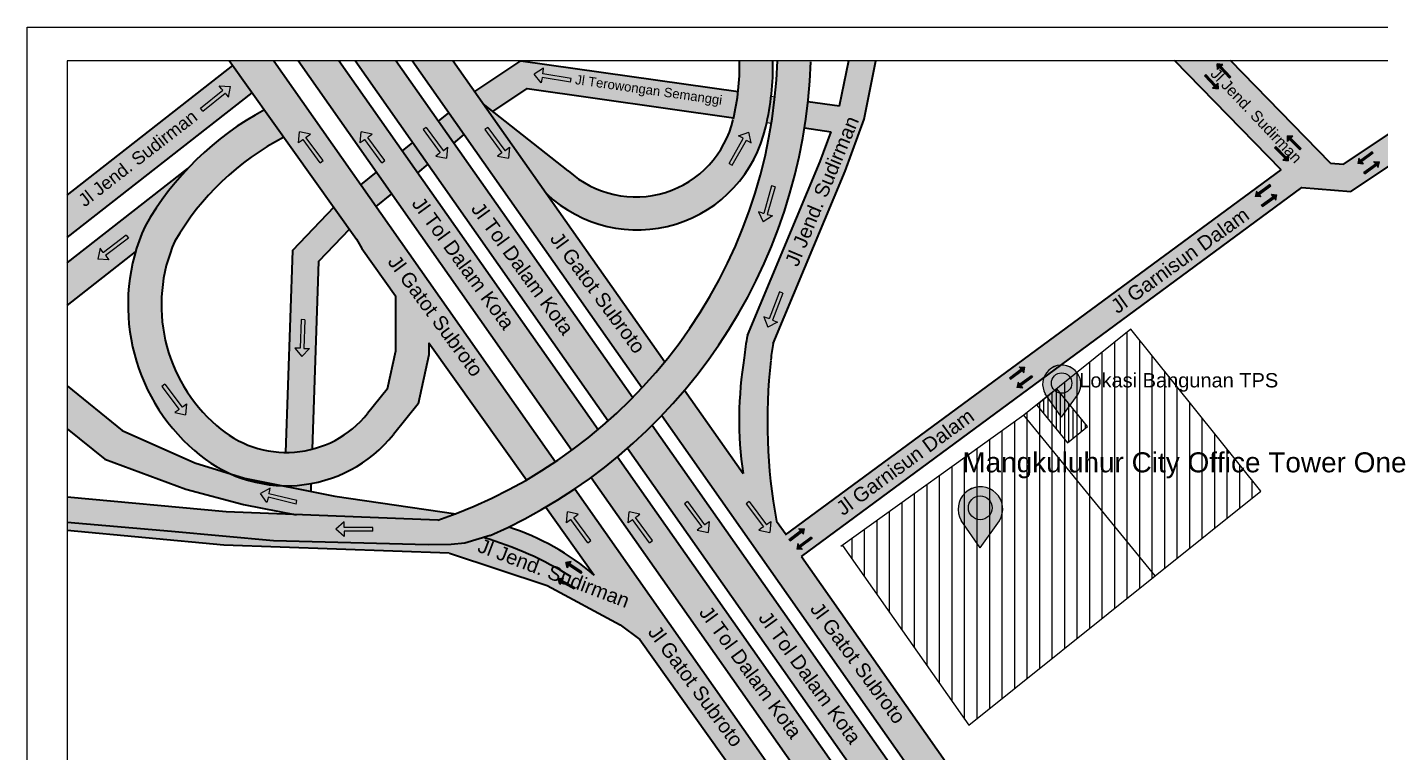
# Model space of a CAD drawing. Header units: millimetres. Extents: x -2888 to 7167, y -634 to 4310.
# Drawn here: x 2263.2 to 2466.2, y 613.2 to 722 of the extents above; entities that cross this region are included whole.
import ezdxf

# ---------------------------------------------------------------- set-up
doc = ezdxf.new("R2010")
doc.units = ezdxf.units.MM
doc.header["$MEASUREMENT"] = 0
doc.linetypes.add('ACAD_ISO06W100', pattern=[36, 24, -3, 0, -3, 0, -3, 0, -3])
doc.layers.add('Batas Luar', color=7, linetype='ACAD_ISO06W100', lineweight=211)
doc.styles.get("Standard").update_dxf_attribs({"font": 'arial.ttf'})

msp = doc.modelspace()

# ---------------------------------------------------------------- hatches: boundary and pattern name
at = {"true_color": 0x636466}
h = msp.add_hatch(color=251, dxfattribs=at)
h.dxf.hatch_style = 1
h.paths.add_polyline_path([(2339.21576, 714.97175), (2340.25944, 713.68054), (2340.34969, 714.2246), (2340.3858, 714.44223), (2340.39482, 714.49663), (2344.64405, 713.7917), (2344.7343, 714.33576), (2340.48508, 715.04069), (2340.49411, 715.09509), (2340.53021, 715.31272), (2340.62047, 715.85678)])
h = msp.add_hatch(color=251, dxfattribs=at)
h.dxf.hatch_style = 1
h.paths.add_polyline_path([(2441.74602, 712.79115), (2440.90898, 712.85954), (2441.11068, 713.05226), (2441.19135, 713.12935), (2441.21152, 713.14863), (2439.70631, 714.72392), (2439.90801, 714.91664), (2441.41322, 713.34135), (2441.43339, 713.36062), (2441.51407, 713.43771), (2441.71576, 713.63043)])
h = msp.add_hatch(color=251, dxfattribs=at)
h.dxf.hatch_style = 1
h.paths.add_polyline_path([(2441.61399, 716.51386), (2441.65206, 715.6749), (2441.85195, 715.86949), (2441.93191, 715.94733), (2441.9519, 715.96679), (2443.47171, 714.40558), (2443.67161, 714.60018), (2442.15179, 716.16138), (2442.17178, 716.18084), (2442.25174, 716.25867), (2442.45163, 716.45327)])
h = msp.add_hatch(color=251, dxfattribs=at)
h.dxf.hatch_style = 1
h.paths.add_polyline_path([(2293.6536, 713.15483), (2293.39017, 711.5156), (2293.04133, 711.94274), (2292.90179, 712.1136), (2292.8669, 712.15632), (2289.53081, 709.43174), (2289.18197, 709.85889), (2292.51806, 712.58346), (2292.48317, 712.62617), (2292.34364, 712.79703), (2291.99479, 713.22417)])
h = msp.add_hatch(color=251, dxfattribs=at)
h.dxf.hatch_style = 1
h.paths.add_polyline_path([(2326.08546, 702.36603), (2326.23313, 704.01971), (2325.78998, 703.69145), (2325.61272, 703.56014), (2325.5684, 703.52731), (2323.00457, 706.98847), (2322.56141, 706.6602), (2325.12524, 703.19905), (2325.08093, 703.16622), (2324.90367, 703.03492), (2324.46051, 702.70665)])
h = msp.add_hatch(color=251, dxfattribs=at)
h.dxf.hatch_style = 1
h.paths.add_polyline_path([(2335.34071, 702.36603), (2335.48838, 704.01971), (2335.04523, 703.69145), (2334.86797, 703.56014), (2334.82365, 703.52731), (2332.25982, 706.98847), (2331.81666, 706.6602), (2334.38049, 703.19905), (2334.33618, 703.16622), (2334.15892, 703.03492), (2333.71576, 702.70665)])
h = msp.add_hatch(color=251, dxfattribs=at)
h.dxf.hatch_style = 1
h.paths.add_polyline_path([(2304.03123, 706.33446), (2303.88355, 704.68078), (2304.32671, 705.00905), (2304.50397, 705.14035), (2304.54829, 705.17318), (2307.11212, 701.71203), (2307.55527, 702.04029), (2304.99144, 705.50145), (2305.03576, 705.53427), (2305.21302, 705.66558), (2305.65618, 705.99384)])
h = msp.add_hatch(color=251, dxfattribs=at)
h.dxf.hatch_style = 1
h.paths.add_polyline_path([(2313.28648, 706.33446), (2313.1388, 704.68078), (2313.58196, 705.00905), (2313.75922, 705.14035), (2313.80354, 705.17318), (2316.36737, 701.71203), (2316.81052, 702.04029), (2314.24669, 705.50145), (2314.29101, 705.53427), (2314.46827, 705.66558), (2314.91143, 705.99384)])
h = msp.add_hatch(color=251, dxfattribs=at)
h.dxf.hatch_style = 1
h.paths.add_polyline_path([(2371.41124, 706.29141), (2369.83894, 705.75816), (2370.31831, 705.48548), (2370.51005, 705.3764), (2370.55799, 705.34913), (2368.42824, 701.6052), (2368.9076, 701.33252), (2371.03735, 705.07645), (2371.08528, 705.04918), (2371.27703, 704.9401), (2371.75639, 704.66742)])
h = msp.add_hatch(color=251, dxfattribs=at)
h.dxf.hatch_style = 1
h.paths.add_polyline_path([(2452.13763, 705.72837), (2452.1757, 704.8894), (2452.37559, 705.084), (2452.45555, 705.16183), (2452.47554, 705.18129), (2453.99536, 703.62009), (2454.19525, 703.81468), (2452.67543, 705.37589), (2452.69542, 705.39534), (2452.77538, 705.47318), (2452.97527, 705.66777)])
h = msp.add_hatch(color=251, dxfattribs=at)
h.dxf.hatch_style = 1
h.paths.add_polyline_path([(2452.26966, 702.00566), (2451.43262, 702.07405), (2451.63432, 702.26677), (2451.715, 702.34386), (2451.73517, 702.36313), (2450.22996, 703.93842), (2450.43165, 704.13115), (2451.93686, 702.55585), (2451.95703, 702.57513), (2452.03771, 702.65222), (2452.2394, 702.84494)])
h = msp.add_hatch(color=251, dxfattribs=at)
h.dxf.hatch_style = 1
h.paths.add_polyline_path([(2462.68128, 701.56454), (2463.51793, 701.49155), (2463.35142, 701.71537), (2463.28482, 701.8049), (2463.26817, 701.82728), (2465.01631, 703.12775), (2464.8498, 703.35158), (2463.10166, 702.05111), (2463.08501, 702.07349), (2463.01841, 702.16302), (2462.8519, 702.38685)])
h = msp.add_hatch(color=251, dxfattribs=at)
h.dxf.hatch_style = 1
h.paths.add_polyline_path([(2465.93244, 701.81759), (2465.75417, 700.9969), (2465.58976, 701.22227), (2465.52399, 701.31242), (2465.50755, 701.33495), (2463.74737, 700.05083), (2463.58296, 700.2762), (2465.34313, 701.56032), (2465.32669, 701.58286), (2465.26093, 701.67301), (2465.09651, 701.89837)])
h = msp.add_hatch(color=251, dxfattribs=at)
h.dxf.hatch_style = 1
h.paths.add_polyline_path([(2447.33033, 696.6401), (2448.16698, 696.56711), (2448.00047, 696.79094), (2447.93387, 696.88047), (2447.91722, 696.90285), (2449.66536, 698.20331), (2449.49885, 698.42714), (2447.75071, 697.12668), (2447.73406, 697.14906), (2447.66746, 697.23859), (2447.50095, 697.46242)])
h = msp.add_hatch(color=251, dxfattribs=at)
h.dxf.hatch_style = 1
h.paths.add_polyline_path([(2373.53993, 692.83173), (2374.94165, 693.72148), (2374.41142, 693.87314), (2374.19933, 693.93381), (2374.1463, 693.94897), (2375.33082, 698.0902), (2374.80059, 698.24186), (2373.61607, 694.10063), (2373.56305, 694.1158), (2373.35096, 694.17647), (2372.82073, 694.32813)])
h = msp.add_hatch(color=251, dxfattribs=at)
h.dxf.hatch_style = 1
h.paths.add_polyline_path([(2450.58149, 696.89316), (2450.40322, 696.07247), (2450.23881, 696.29783), (2450.17304, 696.38798), (2450.1566, 696.41052), (2448.39642, 695.12639), (2448.23201, 695.35176), (2449.99218, 696.63589), (2449.97574, 696.65842), (2449.90997, 696.74857), (2449.74556, 696.97394)])
h = msp.add_hatch(color=251, dxfattribs=at)
h.dxf.hatch_style = 1
h.paths.add_polyline_path([(2273.79954, 687.25223), (2274.12182, 688.88091), (2274.45506, 688.44148), (2274.58836, 688.26571), (2274.62168, 688.22177), (2278.05372, 690.82445), (2278.38696, 690.38502), (2274.95492, 687.78234), (2274.98824, 687.7384), (2275.12154, 687.56263), (2275.45478, 687.1232)])
h = msp.add_hatch(color=251, dxfattribs=at)
h.dxf.hatch_style = 1
h.paths.add_polyline_path([(2374.23228, 677.05778), (2375.71049, 677.81367), (2375.19661, 678.01386), (2374.99106, 678.09394), (2374.93968, 678.11396), (2376.50324, 682.12744), (2375.98937, 682.32764), (2374.4258, 678.31415), (2374.37441, 678.33417), (2374.16886, 678.41425), (2373.65499, 678.61444)])
h = msp.add_hatch(color=251, dxfattribs=at)
h.dxf.hatch_style = 1
h.paths.add_polyline_path([(2304.37566, 672.63474), (2305.5171, 673.84039), (2304.96588, 673.85772), (2304.74539, 673.86465), (2304.69027, 673.86638), (2304.82562, 678.17155), (2304.2744, 678.18888), (2304.13905, 673.88371), (2304.08392, 673.88545), (2303.86343, 673.89238), (2303.31221, 673.90971)])
h = msp.add_hatch(color=251, dxfattribs=at)
h.dxf.hatch_style = 1
h.paths.add_polyline_path([(2412.78272, 671.03198), (2411.94595, 671.10365), (2412.11282, 670.88008), (2412.17956, 670.79066), (2412.19625, 670.7683), (2410.45017, 669.46507), (2410.61703, 669.24151), (2412.36311, 670.54474), (2412.3798, 670.52238), (2412.44654, 670.43296), (2412.6134, 670.2094)])
h = msp.add_hatch(color=251, dxfattribs=at)
h.dxf.hatch_style = 1
h.paths.add_polyline_path([(2286.94615, 663.90138), (2287.08274, 665.55602), (2286.6418, 665.22479), (2286.46542, 665.0923), (2286.42132, 665.05918), (2283.83436, 668.50308), (2283.39341, 668.17185), (2285.98038, 664.72795), (2285.93628, 664.69483), (2285.7599, 664.56234), (2285.31895, 664.23111)])
h = msp.add_hatch(color=251, dxfattribs=at)
h.dxf.hatch_style = 1
h.paths.add_polyline_path([(2411.58219, 668.00001), (2411.75916, 668.82098), (2411.92393, 668.59588), (2411.98984, 668.50583), (2412.00632, 668.48332), (2413.76446, 669.77024), (2413.92923, 669.54513), (2412.17109, 668.25822), (2412.18757, 668.23571), (2412.25348, 668.14566), (2412.41825, 667.92056)])
h = msp.add_hatch(color=251, dxfattribs=at)
h.dxf.hatch_style = 1
h.paths.add_polyline_path([(2298.17532, 652.11096), (2299.11822, 650.74443), (2299.24942, 651.28009), (2299.3019, 651.49436), (2299.31502, 651.54792), (2303.49866, 650.52324), (2303.62986, 651.0589), (2299.44622, 652.08358), (2299.45934, 652.13715), (2299.51182, 652.35141), (2299.64301, 652.88708)])
h = msp.add_hatch(color=251, dxfattribs=at)
h.dxf.hatch_style = 1
h.paths.add_polyline_path([(2365.28206, 646.27304), (2365.42974, 647.92672), (2364.98658, 647.59845), (2364.80932, 647.46715), (2364.765, 647.43432), (2362.20117, 650.89547), (2361.75802, 650.56721), (2364.32185, 647.10605), (2364.27753, 647.07323), (2364.10027, 646.94192), (2363.65711, 646.61366)])
h = msp.add_hatch(color=251, dxfattribs=at)
h.dxf.hatch_style = 1
h.paths.add_polyline_path([(2374.53731, 646.27304), (2374.68498, 647.92672), (2374.24183, 647.59845), (2374.06457, 647.46715), (2374.02025, 647.43432), (2371.45642, 650.89547), (2371.01327, 650.56721), (2373.5771, 647.10605), (2373.53278, 647.07323), (2373.35552, 646.94192), (2372.91236, 646.61366)])
h = msp.add_hatch(color=251, dxfattribs=at)
h.dxf.hatch_style = 1
h.paths.add_polyline_path([(2309.48308, 646.76502), (2310.71734, 645.65459), (2310.72066, 646.20607), (2310.72199, 646.42667), (2310.72232, 646.48181), (2315.02954, 646.4559), (2315.03286, 647.00738), (2310.72564, 647.0333), (2310.72597, 647.08845), (2310.7273, 647.30904), (2310.73062, 647.86052)])
h = msp.add_hatch(color=251, dxfattribs=at)
h.dxf.hatch_style = 1
h.paths.add_polyline_path([(2344.18169, 649.35691), (2344.03401, 647.70323), (2344.47717, 648.03149), (2344.65443, 648.1628), (2344.69874, 648.19562), (2347.26257, 644.73447), (2347.70573, 645.06273), (2345.1419, 648.52389), (2345.18621, 648.55671), (2345.36348, 648.68802), (2345.80663, 649.01629)])
h = msp.add_hatch(color=251, dxfattribs=at)
h.dxf.hatch_style = 1
h.paths.add_polyline_path([(2353.43694, 649.35691), (2353.28926, 647.70323), (2353.73241, 648.03149), (2353.90968, 648.1628), (2353.95399, 648.19562), (2356.51782, 644.73447), (2356.96098, 645.06273), (2354.39715, 648.52389), (2354.44146, 648.55671), (2354.61873, 648.68802), (2355.06188, 649.01629)])
h = msp.add_hatch(color=251, dxfattribs=at)
h.dxf.hatch_style = 1
h.paths.add_polyline_path([(2379.72023, 646.82367), (2378.88245, 646.88226), (2379.05279, 646.66133), (2379.12092, 646.57296), (2379.13795, 646.55086), (2377.41244, 645.22052), (2377.58277, 644.99959), (2379.30828, 646.32993), (2379.32532, 646.30784), (2379.39345, 646.21947), (2379.56378, 645.99854)])
h = msp.add_hatch(color=251, dxfattribs=at)
h.dxf.hatch_style = 1
h.paths.add_polyline_path([(2378.5672, 643.77332), (2378.73133, 644.59696), (2378.8996, 644.37445), (2378.9669, 644.28545), (2378.98373, 644.2632), (2380.72156, 645.57741), (2380.88983, 645.3549), (2379.152, 644.04069), (2379.16882, 644.01844), (2379.23613, 643.92944), (2379.4044, 643.70693)])
h = msp.add_hatch(color=251, dxfattribs=at)
h.dxf.hatch_style = 1
h.paths.add_polyline_path([(2343.94105, 641.78184), (2344.77218, 641.90239), (2344.6187, 641.66944), (2344.5573, 641.57626), (2344.54195, 641.55296), (2346.36135, 640.35422), (2346.20787, 640.12127), (2344.38847, 641.32001), (2344.37312, 641.29672), (2344.31173, 641.20354), (2344.15825, 640.97059)])
h = msp.add_hatch(color=251, dxfattribs=at)
h.dxf.hatch_style = 1
h.paths.add_polyline_path([(2342.79859, 639.26052), (2343.61779, 639.44552), (2343.48294, 639.20131), (2343.429, 639.10362), (2343.41552, 639.0792), (2345.32287, 638.026), (2345.18802, 637.78179), (2343.28067, 638.83499), (2343.26719, 638.81057), (2343.21325, 638.71289), (2343.0784, 638.46868)])
at = {"layer": 'Batas Luar', "ltscale": 100, "true_color": 0xffffff, "transparency": 33554687}
h = msp.add_hatch(color=7, dxfattribs=at)
h.dxf.hatch_style = 1
h.paths.add_polyline_path([(2345.27947, 652.78694, -0.015864487), (2340.96161, 650.06723), (2348.20433, 639.88479, 0.098451577), (2335.3869, 647.08613, -0.009522336), (2332.60579, 645.80152), (2328.78585, 644.68369), (2326.74924, 644.47614), (2323.29942, 644.43466), (2300.13025, 645.03111), (2284.84217, 646.42514), (2269.19378, 647.7528), (2269.19378, 646.54459), (2292.67745, 644.34882), (2326.5033, 643.18066), (2341.1501, 638.33246), (2352.10769, 632.40863), (2355.06054, 630.24573), (2430.70205, 523.90231), (2435.83371, 523.90231)])
h.paths.add_polyline_path([(2351.68212, 657.58987, -0.015563388), (2347.73416, 654.51161), (2439.50015, 523.90231), (2445.61089, 523.90231)])
h.paths.add_polyline_path([(2356.90501, 662.33246, -0.015691752), (2353.21089, 658.89292), (2448.05519, 523.90231), (2454.16593, 523.90231)])
h.paths.add_polyline_path([(2374.69829, 672.09416, -0.033488383), (2375.03673, 674.61159), (2385.82568, 700.43577), (2388.6607, 708.22183), (2390.45112, 716.99185), (2386.36871, 716.99229), (2384.98443, 710.21171), (2380.25106, 710.88403, -0.01243476), (2379.72616, 706.91843), (2383.72252, 706.3508), (2382.09894, 701.89182), (2371.20222, 675.80969, 0.03701745), (2370.71307, 672.44654, 0.078729902), (2370.52908, 655.11778), (2361.76155, 667.59649, -0.01594921), (2358.33074, 663.78218), (2456.61022, 523.90231), (2462.72096, 523.90231), (2379.26828, 642.67939), (2454.31407, 697.96592), (2461.64046, 697.38382), (2491.07761, 716.98091), (2483.86063, 716.98169), (2460.57667, 701.48095), (2458.6196, 701.63644), (2443.64263, 716.98607), (2435.25883, 716.98698), (2451.20517, 700.64386), (2376.96814, 645.95314), (2375.54542, 647.97809, -0.074191017)])
h.paths.add_polyline_path([(2380.67115, 716.99291), (2375.66867, 716.99346, -0.311381182), (2324.76939, 648.10513), (2293.00754, 649.33977), (2269.19378, 651.5664), (2269.19378, 647.7528), (2284.84217, 646.42514), (2300.13025, 645.03111), (2323.29942, 644.43466), (2326.74924, 644.47614), (2328.78585, 644.68369), (2332.60579, 645.80152, 0.289325989)])
h.paths.add_polyline_path([(2309.29431, 651.71388), (2301.4556, 653.27952, -0.09931798), (2293.56186, 655.10477), (2288.34131, 656.73358), (2277.44692, 661.56389), (2269.19378, 668.27004), (2269.19378, 661.8275), (2274.81106, 657.26315), (2286.96749, 652.77011), (2295.60983, 650.44313), (2303.53255, 648.93064), (2324.76939, 648.10513, 0.009436558), (2327.44432, 649.08035)], flags=17)
h.paths.add_polyline_path([(2318.11089, 660.96378), (2321.79253, 665.54448), (2323.42264, 672.9134), (2323.42264, 674.72506), (2338.05152, 654.1585, 0.017016412), (2342.40449, 656.87885), (2300.16225, 717.00167), (2293.48994, 717.0024), (2312.58275, 690.25763), (2313.38932, 688.83077), (2318.42264, 681.75449), (2318.42264, 673.45983), (2317.16302, 667.76573), (2314.21365, 664.09611, -0.431358157), (2291.59769, 662.29891, -0.330218944), (2285.32128, 689.93152, -0.142306087), (2301.68119, 705.52828), (2298.75012, 709.63405, 0.139870237), (2280.86106, 692.2061, 0.33236595), (2288.29269, 658.54654, 0.076847721), (2293.56186, 655.10477), (2295.77641, 654.41383), (2301.4556, 653.27952, 0.234943699)])
h.paths.add_polyline_path([(2306.89242, 686.88807), (2311.52919, 691.73343), (2309.16367, 695.04699), (2302.94747, 688.55114), (2301.90177, 658.27149, 0.065172171), (2305.92092, 658.75673)], flags=17)
h.paths.add_polyline_path([(2309.94018, 717.00061), (2303.82897, 717.00127), (2344.85918, 658.60353, 0.016598329), (2348.79761, 661.69535)])
h.paths.add_polyline_path([(2318.49587, 716.99968), (2312.38466, 717.00034), (2350.31918, 663.00866, 0.016754331), (2353.9864, 666.48648)])
h.paths.add_polyline_path([(2327.05156, 716.99875), (2320.94035, 716.99941), (2355.39763, 667.95683, 0.017068852), (2358.78206, 671.83715)])
h = msp.add_hatch(color=7, dxfattribs=at)
h.dxf.hatch_style = 1
h.paths.add_polyline_path([(2337.20911, 716.99764), (2330.29118, 712.38784), (2331.57697, 710.55779), (2333.03202, 709.40751), (2338.15736, 712.8228), (2369.10463, 708.4271, 0.029404961), (2369.78726, 712.37029)])
h = msp.add_hatch(color=7, dxfattribs=at)
h.dxf.hatch_style = 1
h.paths.add_polyline_path([(2374.99487, 716.99353), (2369.99367, 716.99408, -0.064715165), (2369.06623, 708.26501, -0.574249752), (2344.32387, 700.48083), (2331.57697, 710.55779), (2341.08024, 697.03191, 0.582472018), (2373.93021, 707.10668, 0.063917326)])
h.paths.add_polyline_path([(2371.41124, 706.29141), (2371.75639, 704.66742), (2371.27703, 704.9401), (2371.03735, 705.07645), (2368.9076, 701.33252), (2368.42824, 701.6052), (2370.55799, 705.34913), (2370.51005, 705.3764), (2370.31831, 705.48548), (2369.83894, 705.75816)], flags=16)
h = msp.add_hatch(color=7, dxfattribs=at)
h.dxf.hatch_style = 1
h.paths.add_polyline_path([(2296.91946, 712.19841), (2294.01146, 716.27186), (2269.19378, 696.83414), (2269.19378, 690.48308)])
h.paths.add_polyline_path([(2280.86106, 692.2061, -0.059123122), (2287.25473, 700.81816), (2269.19378, 686.67245), (2269.19378, 680.3214), (2279.43895, 688.34563, -0.035768064)])
h = msp.add_hatch(color=7, dxfattribs=at)
h.dxf.hatch_style = 1
h.paths.add_polyline_path([(2375.29763, 711.5876), (2374.73932, 711.66691, -0.025632051), (2374.07213, 707.72152), (2374.77522, 707.62166, 0.013259317)])
h = msp.add_hatch(color=7, dxfattribs=at)
h.dxf.hatch_style = 1
h.paths.add_polyline_path([(2326.41546, 709.20677), (2324.86517, 707.93433), (2327.16543, 704.66041), (2328.71572, 705.93284)])
h.paths.add_polyline_path([(2320.98946, 704.75326), (2319.43917, 703.48083), (2321.73942, 700.2069), (2323.28971, 701.47933)])
h.paths.add_polyline_path([(2315.56345, 700.29975), (2313.23802, 698.3911), (2315.53828, 695.11718), (2317.86371, 697.02583)])
at = {"layer": 'Batas Luar', "linetype": 'ByBlock', "lineweight": -2, "ltscale": 100, "transparency": 33554687}
h = msp.add_hatch(dxfattribs=at)
h.set_pattern_fill('ANSI31', color=1, scale=15, angle=45)
h.paths.add_polyline_path([(2428.65276, 676.76154), (2412.64818, 663.8419), (2432.33057, 639.76411), (2448.14941, 652.45005)])
at = {"layer": 'Batas Luar', "ltscale": 100, "transparency": 33554687}
h = msp.add_hatch(color=2, dxfattribs=at)
h.dxf.hatch_style = 1
h.paths.add_polyline_path([(2416.72062, 670.88058, 0.398171205), (2415.84722, 667.03327), (2418.28032, 663.53241), (2420.76046, 667.00012, 0.8038698)])
h.paths.add_polyline_path([(2416.76097, 668.66814, -1), (2419.82653, 668.66814, -1)], flags=16)
at = {"layer": 'Batas Luar', "ltscale": 100, "true_color": 0xffffff, "transparency": 33554687}
h = msp.add_hatch(color=7, dxfattribs=at)
h.dxf.hatch_style = 1
edge = h.paths.add_edge_path()
edge.add_arc((2418.29375, 668.66814), 1.53278, 0, 360)
at = {"layer": 'Batas Luar', "linetype": 'ByBlock', "lineweight": -2, "ltscale": 100, "transparency": 33554687}
h = msp.add_hatch(dxfattribs=at)
h.set_pattern_fill('ANSI31', color=2, scale=5, angle=45)
h.paths.add_polyline_path([(2417.55418, 667.80224), (2416.05349, 666.59081), (2414.55701, 665.3742), (2419.15746, 659.71547), (2422.15042, 662.1487)])
h = msp.add_hatch(dxfattribs=at)
h.set_pattern_fill('ANSI31', color=1, scale=15, angle=45)
h.paths.add_polyline_path([(2412.64818, 663.8419), (2385.43958, 644.32287), (2404.4021, 617.36681), (2432.33057, 639.76411)])
at = {"layer": 'Batas Luar', "ltscale": 100, "true_color": 0xffffff, "transparency": 33554687}
h = msp.add_hatch(color=7, dxfattribs=at)
h.dxf.hatch_style = 1
h.paths.add_polyline_path([(2305.74293, 653.60307, -0.049003421), (2301.72916, 653.27333), (2301.7275, 653.22521), (2305.70247, 652.43128)])
h.paths.add_polyline_path([(2301.59198, 649.30111), (2301.58181, 649.00647), (2303.53255, 648.93064)])
at = {"layer": 'Batas Luar', "ltscale": 100, "transparency": 33554687}
h = msp.add_hatch(color=1, dxfattribs=at)
h.dxf.hatch_style = 1
h.paths.add_polyline_path([(2404.25642, 652.54914, 0.398171205), (2403.23882, 648.06663), (2406.07365, 643.98776), (2408.96326, 648.028, 0.8038698)])
h.paths.add_polyline_path([(2404.30343, 649.97143, -1), (2407.87514, 649.97143, -1)], flags=16)
at = {"layer": 'Batas Luar', "ltscale": 100, "true_color": 0xffffff, "transparency": 33554687}
h = msp.add_hatch(color=7, dxfattribs=at)
h.dxf.hatch_style = 1
edge = h.paths.add_edge_path()
edge.add_arc((2406.08929, 649.97143), 1.78586, 0, 360)

# ---------------------------------------------------------------- linework, layer by layer
for points in [[(2581.98486, 722.04089), (2581.98486, 518.83904), (2263.17449, 518.83904), (2263.17449, 722.04089)], [(2263.17449, 722.04089), (2581.98486, 722.04089)], [(2313.24178, 722.04089), (2581.98486, 722.04089)]]:
    msp.add_lwpolyline(points)
at = {"ltscale": 100}
for points in [[(2446.09792, 523.90231), (2521.22571, 523.90231), (2521.22571, 716.97763), (2269.19378, 717.00504), (2269.19378, 523.92972), (2318.22265, 523.90231)], [(2293.46848, 717.03245), (2312.58275, 690.25763), (2313.38932, 688.83077)], [(2300.16225, 717.00167), (2342.40449, 656.87885)], [(2303.80707, 717.03245), (2344.85918, 658.60353)], [(2309.91781, 717.03245), (2348.79761, 661.69535)], [(2312.3621, 717.03245), (2350.31918, 663.00866)], [(2319.24178, 716.97763), (2318.10243, 716.97763)], [(2318.47284, 717.03245), (2353.9864, 666.48648)], [(2320.91714, 717.03245), (2355.39763, 667.95683)], [(2327.02788, 717.03245), (2358.78206, 671.83715)], [(2330.29118, 712.38784), (2337.20911, 716.99764), (2369.78726, 712.37029)], [(2375.03673, 674.61159), (2385.82568, 700.43577), (2388.6607, 708.22183), (2390.45112, 716.99185)], [(2384.98443, 710.21171), (2386.3769, 717.03245)], [(2451.20517, 700.64386), (2435.21446, 717.03245)], [(2458.6196, 701.63644), (2443.59737, 717.03245)], [(2458.6196, 701.63644), (2460.57667, 701.48095), (2483.93688, 717.03245)], [(2269.19378, 696.83414), (2294.01146, 716.27186)], [(2333.03202, 709.40751), (2338.15736, 712.8228), (2369.10463, 708.4271)], [(2269.19378, 690.48308), (2296.91946, 712.19841)], [(2344.32387, 700.48083), (2331.57697, 710.55779)], [(2380.25106, 710.88403), (2384.98443, 710.21171)], [(2332.57641, 709.10391), (2332.59143, 709.11392)], [(2379.72616, 706.91843), (2383.72252, 706.3508)], [(2371.20222, 675.80969), (2382.09894, 701.89182), (2383.72252, 706.3508)], [(2269.19378, 686.67245), (2287.25473, 700.81816)], [(2309.16367, 695.04699), (2302.94747, 688.55114), (2301.90177, 658.27149)], [(2311.52919, 691.73343), (2306.89242, 686.88807), (2305.92092, 658.75673)], [(2269.19378, 680.3214), (2279.43895, 688.34563)], [(2318.42264, 681.75449), (2318.42264, 673.45983), (2317.16302, 667.76573), (2314.21365, 664.09611)], [(2323.42264, 674.72506), (2323.42264, 672.9134), (2321.79253, 665.54448), (2318.11089, 660.96378)], [(2323.42264, 674.72506), (2338.05152, 654.1585)], [(2269.19378, 668.27004), (2277.44692, 661.56389), (2288.34131, 656.73358), (2295.77641, 654.41383), (2309.29431, 651.71388), (2327.44432, 649.08035)], [(2361.76155, 667.59649), (2370.52908, 655.11778)], [(2418.28032, 663.53241), (2415.84722, 667.03327)], [(2418.28032, 663.53241), (2420.76046, 667.00012)], [(2358.33074, 663.78218), (2456.61022, 523.90231)], [(2269.19378, 661.8275), (2274.81106, 657.26315), (2286.96749, 652.77011), (2295.60983, 650.44313), (2303.53255, 648.93064)], [(2356.90501, 662.33246), (2454.16593, 523.90231)], [(2353.21089, 658.89292), (2448.05519, 523.90231)], [(2351.68212, 657.58987), (2445.61089, 523.90231)], [(2347.73416, 654.51161), (2439.50015, 523.90231)], [(2301.72916, 653.27333), (2301.7275, 653.22521)], [(2305.74293, 653.60307), (2305.70247, 652.43128)], [(2345.27947, 652.78694), (2435.83371, 523.90231)], [(2324.76939, 648.10513), (2293.00754, 649.33977), (2269.19378, 651.5664)], [(2340.96161, 650.06723), (2348.20433, 639.88479)], [(2332.60579, 645.80152), (2328.78585, 644.68369), (2326.74924, 644.47614), (2323.29942, 644.43466), (2300.13025, 645.03111), (2284.84217, 646.42514), (2269.19378, 647.7528)], [(2301.59198, 649.30111), (2301.58181, 649.00647)], [(2375.54542, 647.97809), (2376.96814, 645.95314)], [(2406.07365, 643.98776), (2403.23882, 648.06663)], [(2406.07365, 643.98776), (2408.96326, 648.028)], [(2326.44189, 643.18278), (2292.67745, 644.34882), (2269.19378, 646.54459)], [(2326.5033, 643.18066), (2341.1501, 638.33246), (2352.10769, 632.40863), (2355.06054, 630.24573)], [(2379.26828, 642.67939), (2462.72096, 523.90231)], [(2355.06054, 630.24573), (2430.70205, 523.90231)]]:
    msp.add_lwpolyline(points, dxfattribs=at)
at = {"color": 18, "lineweight": 35, "ltscale": 100, "true_color": 0x000000}
for points in [[(2293.46848, 717.03245), (2312.58275, 690.25763), (2313.38932, 688.83077)], [(2300.16225, 717.00167), (2342.40449, 656.87885)], [(2303.80707, 717.03245), (2344.85918, 658.60353)], [(2309.91781, 717.03245), (2348.79761, 661.69535)], [(2312.3621, 717.03245), (2350.31918, 663.00866)], [(2318.47284, 717.03245), (2353.9864, 666.48648)], [(2320.91714, 717.03245), (2355.39763, 667.95683)], [(2327.02788, 717.03245), (2358.78206, 671.83715)], [(2330.29118, 712.38784), (2337.20911, 716.99764), (2369.78726, 712.37029)], [(2375.03673, 674.61159), (2385.82568, 700.43577), (2388.6607, 708.22183), (2390.45112, 716.99185)], [(2379.26828, 642.67939), (2454.31407, 697.96592), (2461.64046, 697.38382), (2491.15503, 717.03245)], [(2384.98443, 710.21171), (2386.3769, 717.03245)], [(2451.20517, 700.64386), (2435.21446, 717.03245)], [(2458.6196, 701.63644), (2443.59737, 717.03245)], [(2458.6196, 701.63644), (2460.57667, 701.48095), (2483.93688, 717.03245)], [(2269.19378, 696.83414), (2294.01146, 716.27186)], [(2333.03202, 709.40751), (2338.15736, 712.8228), (2369.10463, 708.4271)], [(2269.19378, 690.48308), (2296.91946, 712.19841)], [(2344.32387, 700.48083), (2331.57697, 710.55779)], [(2380.25106, 710.88403), (2384.98443, 710.21171)], [(2324.86517, 707.93433), (2326.41546, 709.20677)], [(2332.57641, 709.10391), (2332.59143, 709.11392)], [(2379.72616, 706.91843), (2383.72252, 706.3508)], [(2319.43917, 703.48083), (2320.98946, 704.75326)], [(2327.16543, 704.66041), (2328.71572, 705.93284)], [(2371.20222, 675.80969), (2382.09894, 701.89182), (2383.72252, 706.3508)], [(2269.19378, 686.67245), (2287.25473, 700.81816)], [(2321.73942, 700.2069), (2323.28971, 701.47933)], [(2376.89577, 645.89983), (2451.20517, 700.64386)], [(2313.23802, 698.3911), (2315.56345, 700.29975)], [(2315.53828, 695.11718), (2317.86371, 697.02583)], [(2309.16367, 695.04699), (2302.94747, 688.55114), (2301.90177, 658.27149)], [(2311.52919, 691.73343), (2306.89242, 686.88807), (2305.92092, 658.75673)], [(2311.46393, 691.77307), (2311.48723, 691.7922)], [(2269.19378, 680.3214), (2279.43895, 688.34563)], [(2313.38932, 688.83077), (2318.42264, 681.75449)], [(2318.42264, 681.75449), (2318.42264, 673.45983), (2317.16302, 667.76573), (2314.21365, 664.09611)], [(2323.42264, 674.72506), (2323.42264, 672.9134), (2321.79253, 665.54448), (2318.11089, 660.96378)], [(2323.42264, 674.72506), (2338.05152, 654.1585)], [(2269.19378, 668.27004), (2277.44692, 661.56389), (2288.34131, 656.73358), (2295.77641, 654.41383), (2309.29431, 651.71388), (2327.44432, 649.08035)], [(2361.76155, 667.59649), (2370.52908, 655.11778)], [(2358.33074, 663.78218), (2456.61022, 523.90231)], [(2269.19378, 661.8275), (2274.81106, 657.26315), (2286.96749, 652.77011), (2295.60983, 650.44313), (2303.53255, 648.93064)], [(2356.90501, 662.33246), (2454.16593, 523.90231)], [(2353.21089, 658.89292), (2448.05519, 523.90231)], [(2351.68212, 657.58987), (2445.61089, 523.90231)], [(2347.73416, 654.51161), (2439.50015, 523.90231)], [(2305.74293, 653.60307), (2305.70247, 652.43128)], [(2345.27947, 652.78694), (2435.83371, 523.90231)], [(2324.76939, 648.10513), (2293.00754, 649.33977), (2269.19378, 651.5664)], [(2340.96161, 650.06723), (2348.20433, 639.88479)], [(2332.60579, 645.80152), (2328.78585, 644.68369), (2326.74924, 644.47614), (2323.29942, 644.43466), (2300.13025, 645.03111), (2284.84217, 646.42514), (2269.19378, 647.7528)], [(2301.59198, 649.30111), (2301.58181, 649.00647)], [(2375.54542, 647.97809), (2376.96814, 645.95314)], [(2326.44189, 643.18278), (2292.67745, 644.34882), (2269.19378, 646.54459)], [(2326.5033, 643.18066), (2341.1501, 638.33246), (2352.10769, 632.40863), (2355.06054, 630.24573)], [(2379.26828, 642.67939), (2462.72096, 523.90231)], [(2355.06054, 630.24573), (2430.70205, 523.90231)]]:
    msp.add_lwpolyline(points, dxfattribs=at)
at = {"lineweight": 35, "ltscale": 100}
for points in [[(2379.26828, 642.67939), (2454.31407, 697.96592), (2461.64046, 697.38382), (2491.15503, 717.03245)], [(2376.89577, 645.89983), (2451.20517, 700.64386)]]:
    msp.add_lwpolyline(points, dxfattribs=at)
at = {"color": 251, "true_color": 0x636466}
for points in [[(2340.62047, 715.85678), (2339.21576, 714.97175)], [(2340.25944, 713.68054), (2339.21576, 714.97175)], [(2340.48508, 715.04069), (2340.49411, 715.09509), (2340.53021, 715.31272), (2340.62047, 715.85678)], [(2344.7343, 714.33576), (2340.48508, 715.04069)], [(2439.70631, 714.72392), (2439.90801, 714.91664)], [(2439.70631, 714.72392), (2441.21152, 713.14863)], [(2439.90801, 714.91664), (2441.41322, 713.34135)], [(2442.45163, 716.45327), (2441.61399, 716.51386)], [(2441.65206, 715.6749), (2441.61399, 716.51386)], [(2441.9519, 715.96679), (2441.93191, 715.94733), (2441.85195, 715.86949), (2441.65206, 715.6749)], [(2443.47171, 714.40558), (2441.9519, 715.96679)], [(2442.15179, 716.16138), (2442.17178, 716.18084), (2442.25174, 716.25867), (2442.45163, 716.45327)], [(2443.67161, 714.60018), (2442.15179, 716.16138)], [(2443.47171, 714.40558), (2443.67161, 714.60018)], [(2289.18197, 709.85889), (2292.51806, 712.58346)], [(2292.51806, 712.58346), (2292.48317, 712.62617), (2292.34364, 712.79703), (2291.99479, 713.22417)], [(2291.99479, 713.22417), (2293.6536, 713.15483)], [(2293.39017, 711.5156), (2293.6536, 713.15483)], [(2340.39482, 714.49663), (2340.3858, 714.44223), (2340.34969, 714.2246), (2340.25944, 713.68054)], [(2344.64405, 713.7917), (2340.39482, 714.49663)], [(2344.64405, 713.7917), (2344.7343, 714.33576)], [(2441.21152, 713.14863), (2441.19135, 713.12935), (2441.11068, 713.05226), (2440.90898, 712.85954)], [(2440.90898, 712.85954), (2441.74602, 712.79115)], [(2441.41322, 713.34135), (2441.43339, 713.36062), (2441.51407, 713.43771), (2441.71576, 713.63043)], [(2441.71576, 713.63043), (2441.74602, 712.79115)], [(2289.53081, 709.43174), (2292.8669, 712.15632)], [(2292.8669, 712.15632), (2292.90179, 712.1136), (2293.04133, 711.94274), (2293.39017, 711.5156)], [(2289.53081, 709.43174), (2289.18197, 709.85889)], [(2323.00457, 706.98847), (2322.56141, 706.6602)], [(2322.56141, 706.6602), (2325.12524, 703.19905)], [(2323.00457, 706.98847), (2325.5684, 703.52731)], [(2332.25982, 706.98847), (2331.81666, 706.6602)], [(2331.81666, 706.6602), (2334.38049, 703.19905)], [(2332.25982, 706.98847), (2334.82365, 703.52731)], [(2303.88355, 704.68078), (2304.03123, 706.33446)], [(2304.54829, 705.17318), (2304.50397, 705.14035), (2304.32671, 705.00905), (2303.88355, 704.68078)], [(2305.65618, 705.99384), (2304.03123, 706.33446)], [(2307.11212, 701.71203), (2304.54829, 705.17318)], [(2304.99144, 705.50145), (2305.03576, 705.53427), (2305.21302, 705.66558), (2305.65618, 705.99384)], [(2307.55527, 702.04029), (2304.99144, 705.50145)], [(2313.1388, 704.68078), (2313.28648, 706.33446)], [(2313.80354, 705.17318), (2313.75922, 705.14035), (2313.58196, 705.00905), (2313.1388, 704.68078)], [(2314.91143, 705.99384), (2313.28648, 706.33446)], [(2316.36737, 701.71203), (2313.80354, 705.17318)], [(2314.24669, 705.50145), (2314.29101, 705.53427), (2314.46827, 705.66558), (2314.91143, 705.99384)], [(2316.81052, 702.04029), (2314.24669, 705.50145)], [(2368.42824, 701.6052), (2370.55799, 705.34913)], [(2368.9076, 701.33252), (2371.03735, 705.07645)], [(2369.83894, 705.75816), (2371.41124, 706.29141)], [(2370.55799, 705.34913), (2370.51005, 705.3764), (2370.31831, 705.48548), (2369.83894, 705.75816)], [(2371.03735, 705.07645), (2371.08528, 705.04918), (2371.27703, 704.9401), (2371.75639, 704.66742)], [(2371.75639, 704.66742), (2371.41124, 706.29141)], [(2452.97527, 705.66777), (2452.13763, 705.72837)], [(2452.1757, 704.8894), (2452.13763, 705.72837)], [(2452.47554, 705.18129), (2452.45555, 705.16183), (2452.37559, 705.084), (2452.1757, 704.8894)], [(2453.99536, 703.62009), (2452.47554, 705.18129)], [(2452.67543, 705.37589), (2452.69542, 705.39534), (2452.77538, 705.47318), (2452.97527, 705.66777)], [(2454.19525, 703.81468), (2452.67543, 705.37589)], [(2325.12524, 703.19905), (2325.08093, 703.16622), (2324.90367, 703.03492), (2324.46051, 702.70665)], [(2324.46051, 702.70665), (2326.08546, 702.36603)], [(2325.5684, 703.52731), (2325.61272, 703.56014), (2325.78998, 703.69145), (2326.23313, 704.01971)], [(2326.23313, 704.01971), (2326.08546, 702.36603)], [(2334.38049, 703.19905), (2334.33618, 703.16622), (2334.15892, 703.03492), (2333.71576, 702.70665)], [(2333.71576, 702.70665), (2335.34071, 702.36603)], [(2334.82365, 703.52731), (2334.86797, 703.56014), (2335.04523, 703.69145), (2335.48838, 704.01971)], [(2335.48838, 704.01971), (2335.34071, 702.36603)], [(2450.22996, 703.93842), (2450.43165, 704.13115)], [(2450.22996, 703.93842), (2451.73517, 702.36313)], [(2450.43165, 704.13115), (2451.93686, 702.55585)], [(2451.73517, 702.36313), (2451.715, 702.34386), (2451.63432, 702.26677), (2451.43262, 702.07405)], [(2451.93686, 702.55585), (2451.95703, 702.57513), (2452.03771, 702.65222), (2452.2394, 702.84494)], [(2452.2394, 702.84494), (2452.26966, 702.00566)], [(2453.99536, 703.62009), (2454.19525, 703.81468)], [(2462.8519, 702.38685), (2462.68128, 701.56454)], [(2463.10166, 702.05111), (2463.08501, 702.07349), (2463.01841, 702.16302), (2462.8519, 702.38685)], [(2464.8498, 703.35158), (2463.10166, 702.05111)], [(2465.01631, 703.12775), (2463.26817, 701.82728)], [(2465.01631, 703.12775), (2464.8498, 703.35158)], [(2307.11212, 701.71203), (2307.55527, 702.04029)], [(2316.36737, 701.71203), (2316.81052, 702.04029)], [(2368.42824, 701.6052), (2368.9076, 701.33252)], [(2451.43262, 702.07405), (2452.26966, 702.00566)], [(2463.51793, 701.49155), (2462.68128, 701.56454)], [(2463.26817, 701.82728), (2463.28482, 701.8049), (2463.35142, 701.71537), (2463.51793, 701.49155)], [(2463.58296, 700.2762), (2465.34313, 701.56032)], [(2463.74737, 700.05083), (2465.50755, 701.33495)], [(2465.34313, 701.56032), (2465.32669, 701.58286), (2465.26093, 701.67301), (2465.09651, 701.89837)], [(2465.09651, 701.89837), (2465.93244, 701.81759)], [(2465.50755, 701.33495), (2465.52399, 701.31242), (2465.58976, 701.22227), (2465.75417, 700.9969)], [(2465.75417, 700.9969), (2465.93244, 701.81759)], [(2449.49885, 698.42714), (2447.75071, 697.12668)], [(2449.66536, 698.20331), (2449.49885, 698.42714)], [(2463.74737, 700.05083), (2463.58296, 700.2762)], [(2374.80059, 698.24186), (2373.61607, 694.10063)], [(2375.33082, 698.0902), (2374.1463, 693.94897)], [(2375.33082, 698.0902), (2374.80059, 698.24186)], [(2447.50095, 697.46242), (2447.33033, 696.6401)], [(2448.16698, 696.56711), (2447.33033, 696.6401)], [(2447.75071, 697.12668), (2447.73406, 697.14906), (2447.66746, 697.23859), (2447.50095, 697.46242)], [(2449.66536, 698.20331), (2447.91722, 696.90285)], [(2447.91722, 696.90285), (2447.93387, 696.88047), (2448.00047, 696.79094), (2448.16698, 696.56711)], [(2448.23201, 695.35176), (2449.99218, 696.63589)], [(2448.39642, 695.12639), (2450.1566, 696.41052)], [(2449.99218, 696.63589), (2449.97574, 696.65842), (2449.90997, 696.74857), (2449.74556, 696.97394)], [(2449.74556, 696.97394), (2450.58149, 696.89316)], [(2450.1566, 696.41052), (2450.17304, 696.38798), (2450.23881, 696.29783), (2450.40322, 696.07247)], [(2450.40322, 696.07247), (2450.58149, 696.89316)], [(2373.61607, 694.10063), (2373.56305, 694.1158), (2373.35096, 694.17647), (2372.82073, 694.32813)], [(2372.82073, 694.32813), (2373.53993, 692.83173)], [(2448.39642, 695.12639), (2448.23201, 695.35176)], [(2374.94165, 693.72148), (2373.53993, 692.83173)], [(2374.1463, 693.94897), (2374.19933, 693.93381), (2374.41142, 693.87314), (2374.94165, 693.72148)], [(2278.05372, 690.82445), (2274.62168, 688.22177)], [(2278.38696, 690.38502), (2274.95492, 687.78234)], [(2278.05372, 690.82445), (2278.38696, 690.38502)], [(2274.12182, 688.88091), (2273.79954, 687.25223)], [(2274.62168, 688.22177), (2274.58836, 688.26571), (2274.45506, 688.44148), (2274.12182, 688.88091)], [(2275.45478, 687.1232), (2273.79954, 687.25223)], [(2274.95492, 687.78234), (2274.98824, 687.7384), (2275.12154, 687.56263), (2275.45478, 687.1232)], [(2375.98937, 682.32764), (2374.4258, 678.31415)], [(2376.50324, 682.12744), (2374.93968, 678.11396)], [(2376.50324, 682.12744), (2375.98937, 682.32764)], [(2304.2744, 678.18888), (2304.13905, 673.88371)], [(2304.82562, 678.17155), (2304.2744, 678.18888)], [(2304.82562, 678.17155), (2304.69027, 673.86638)], [(2374.4258, 678.31415), (2374.37441, 678.33417), (2374.16886, 678.41425), (2373.65499, 678.61444)], [(2373.65499, 678.61444), (2374.23228, 677.05778)], [(2374.93968, 678.11396), (2374.99106, 678.09394), (2375.19661, 678.01386), (2375.71049, 677.81367)], [(2375.71049, 677.81367), (2374.23228, 677.05778)], [(2304.13905, 673.88371), (2304.08392, 673.88545), (2303.86343, 673.89238), (2303.31221, 673.90971)], [(2303.31221, 673.90971), (2304.37566, 672.63474)], [(2305.5171, 673.84039), (2304.37566, 672.63474)], [(2304.69027, 673.86638), (2304.74539, 673.86465), (2304.96588, 673.85772), (2305.5171, 673.84039)], [(2410.45017, 669.46507), (2412.19625, 670.7683)], [(2410.61703, 669.24151), (2412.36311, 670.54474)], [(2412.19625, 670.7683), (2412.17956, 670.79066), (2412.11282, 670.88008), (2411.94595, 671.10365)], [(2411.94595, 671.10365), (2412.78272, 671.03198)], [(2412.36311, 670.54474), (2412.3798, 670.52238), (2412.44654, 670.43296), (2412.6134, 670.2094)], [(2412.6134, 670.2094), (2412.78272, 671.03198)], [(2283.83436, 668.50308), (2283.39341, 668.17185)], [(2283.39341, 668.17185), (2285.98038, 664.72795)], [(2283.83436, 668.50308), (2286.42132, 665.05918)], [(2410.45017, 669.46507), (2410.61703, 669.24151)], [(2411.75916, 668.82098), (2411.58219, 668.00001)], [(2412.41825, 667.92056), (2411.58219, 668.00001)], [(2412.00632, 668.48332), (2411.98984, 668.50583), (2411.92393, 668.59588), (2411.75916, 668.82098)], [(2413.76446, 669.77024), (2412.00632, 668.48332)], [(2413.92923, 669.54513), (2412.17109, 668.25822)], [(2412.17109, 668.25822), (2412.18757, 668.23571), (2412.25348, 668.14566), (2412.41825, 667.92056)], [(2413.76446, 669.77024), (2413.92923, 669.54513)], [(2285.98038, 664.72795), (2285.93628, 664.69483), (2285.7599, 664.56234), (2285.31895, 664.23111)], [(2285.31895, 664.23111), (2286.94615, 663.90138)], [(2286.42132, 665.05918), (2286.46542, 665.0923), (2286.6418, 665.22479), (2287.08274, 665.55602)], [(2287.08274, 665.55602), (2286.94615, 663.90138)], [(2299.64301, 652.88708), (2298.17532, 652.11096)], [(2299.11822, 650.74443), (2298.17532, 652.11096)], [(2299.44622, 652.08358), (2299.45934, 652.13715), (2299.51182, 652.35141), (2299.64301, 652.88708)], [(2303.62986, 651.0589), (2299.44622, 652.08358)], [(2299.31502, 651.54792), (2299.3019, 651.49436), (2299.24942, 651.28009), (2299.11822, 650.74443)], [(2303.49866, 650.52324), (2299.31502, 651.54792)], [(2303.49866, 650.52324), (2303.62986, 651.0589)], [(2362.20117, 650.89547), (2361.75802, 650.56721)], [(2361.75802, 650.56721), (2364.32185, 647.10605)], [(2362.20117, 650.89547), (2364.765, 647.43432)], [(2371.45642, 650.89547), (2371.01327, 650.56721)], [(2371.01327, 650.56721), (2373.5771, 647.10605)], [(2371.45642, 650.89547), (2374.02025, 647.43432)], [(2310.73062, 647.86052), (2309.48308, 646.76502)], [(2310.72564, 647.0333), (2310.72597, 647.08845), (2310.7273, 647.30904), (2310.73062, 647.86052)], [(2344.03401, 647.70323), (2344.18169, 649.35691)], [(2344.69874, 648.19562), (2344.65443, 648.1628), (2344.47717, 648.03149), (2344.03401, 647.70323)], [(2345.80663, 649.01629), (2344.18169, 649.35691)], [(2347.26257, 644.73447), (2344.69874, 648.19562)], [(2345.1419, 648.52389), (2345.18621, 648.55671), (2345.36348, 648.68802), (2345.80663, 649.01629)], [(2347.70573, 645.06273), (2345.1419, 648.52389)], [(2353.28926, 647.70323), (2353.43694, 649.35691)], [(2353.95399, 648.19562), (2353.90968, 648.1628), (2353.73241, 648.03149), (2353.28926, 647.70323)], [(2355.06188, 649.01629), (2353.43694, 649.35691)], [(2356.51782, 644.73447), (2353.95399, 648.19562)], [(2354.39715, 648.52389), (2354.44146, 648.55671), (2354.61873, 648.68802), (2355.06188, 649.01629)], [(2356.96098, 645.06273), (2354.39715, 648.52389)], [(2364.765, 647.43432), (2364.80932, 647.46715), (2364.98658, 647.59845), (2365.42974, 647.92672)], [(2365.42974, 647.92672), (2365.28206, 646.27304)], [(2374.02025, 647.43432), (2374.06457, 647.46715), (2374.24183, 647.59845), (2374.68498, 647.92672)], [(2374.68498, 647.92672), (2374.53731, 646.27304)], [(2310.71734, 645.65459), (2309.48308, 646.76502)], [(2310.72232, 646.48181), (2310.72199, 646.42667), (2310.72066, 646.20607), (2310.71734, 645.65459)], [(2315.02954, 646.4559), (2310.72232, 646.48181)], [(2315.03286, 647.00738), (2310.72564, 647.0333)], [(2315.02954, 646.4559), (2315.03286, 647.00738)], [(2364.32185, 647.10605), (2364.27753, 647.07323), (2364.10027, 646.94192), (2363.65711, 646.61366)], [(2363.65711, 646.61366), (2365.28206, 646.27304)], [(2373.5771, 647.10605), (2373.53278, 647.07323), (2373.35552, 646.94192), (2372.91236, 646.61366)], [(2372.91236, 646.61366), (2374.53731, 646.27304)], [(2377.41244, 645.22052), (2379.13795, 646.55086)], [(2377.58277, 644.99959), (2379.30828, 646.32993)], [(2379.13795, 646.55086), (2379.12092, 646.57296), (2379.05279, 646.66133), (2378.88245, 646.88226)], [(2378.88245, 646.88226), (2379.72023, 646.82367)], [(2380.72156, 645.57741), (2378.98373, 644.2632)], [(2379.30828, 646.32993), (2379.32532, 646.30784), (2379.39345, 646.21947), (2379.56378, 645.99854)], [(2379.56378, 645.99854), (2379.72023, 646.82367)], [(2380.72156, 645.57741), (2380.88983, 645.3549)], [(2347.26257, 644.73447), (2347.70573, 645.06273)], [(2356.51782, 644.73447), (2356.96098, 645.06273)], [(2377.41244, 645.22052), (2377.58277, 644.99959)], [(2378.73133, 644.59696), (2378.5672, 643.77332)], [(2379.4044, 643.70693), (2378.5672, 643.77332)], [(2378.98373, 644.2632), (2378.9669, 644.28545), (2378.8996, 644.37445), (2378.73133, 644.59696)], [(2380.88983, 645.3549), (2379.152, 644.04069)], [(2379.152, 644.04069), (2379.16882, 644.01844), (2379.23613, 643.92944), (2379.4044, 643.70693)], [(2344.77218, 641.90239), (2343.94105, 641.78184)], [(2344.15825, 640.97059), (2343.94105, 641.78184)], [(2344.54195, 641.55296), (2344.5573, 641.57626), (2344.6187, 641.66944), (2344.77218, 641.90239)], [(2346.36135, 640.35422), (2344.54195, 641.55296)], [(2343.61779, 639.44552), (2342.79859, 639.26052)], [(2343.41552, 639.0792), (2343.429, 639.10362), (2343.48294, 639.20131), (2343.61779, 639.44552)], [(2344.38847, 641.32001), (2344.37312, 641.29672), (2344.31173, 641.20354), (2344.15825, 640.97059)], [(2346.20787, 640.12127), (2344.38847, 641.32001)], [(2346.36135, 640.35422), (2346.20787, 640.12127)], [(2343.0784, 638.46868), (2342.79859, 639.26052)], [(2343.28067, 638.83499), (2343.26719, 638.81057), (2343.21325, 638.71289), (2343.0784, 638.46868)], [(2345.18802, 637.78179), (2343.28067, 638.83499)], [(2345.32287, 638.026), (2343.41552, 639.0792)], [(2345.32287, 638.026), (2345.18802, 637.78179)]]:
    msp.add_lwpolyline(points, dxfattribs=at)
at = {"color": 18, "ltscale": 100, "true_color": 0x000000}
for points in [[(2374.73932, 711.66691), (2375.29763, 711.5876)], [(2374.07213, 707.72152), (2374.77522, 707.62166)]]:
    msp.add_lwpolyline(points, dxfattribs=at)
at = {"color": 1, "ltscale": 100}
for points in [[(2432.33057, 639.76411), (2448.14941, 652.45005), (2428.65276, 676.76154), (2412.64818, 663.8419)], [(2385.43958, 644.32287), (2404.4021, 617.36681), (2432.33057, 639.76411), (2412.64818, 663.8419), (2385.1862, 644.1411)]]:
    msp.add_lwpolyline(points, dxfattribs=at)
at = {"color": 2, "ltscale": 100}
msp.add_lwpolyline([(2414.55701, 665.3742), (2419.15746, 659.71547), (2422.15042, 662.1487), (2417.54996, 667.80743)], close=True, dxfattribs=at)
at = {"ltscale": 100}
for centre, radius in [((2418.29375, 668.66814), 1.53278), ((2406.08929, 649.97143), 1.78586)]:
    msp.add_circle(centre, radius, dxfattribs=at)
for centre, radius, start, end in [((2300.27298, 719.45276), 75.43579, 288.9493307, 358.1317534), ((2300.27298, 719.45276), 80.43579, 293.7014141, 358.1317534), ((2320.34639, 669.57122), 45.51296, 118.3273272, 150.1766004), ((2354.64815, 711.38513), 19.75102, 226.6110698, 347.4894811), ((2354.42372, 711.59245), 15.01582, 227.7308987, 346.9026921), ((2320.34639, 669.57122), 40.51296, 117.4336868, 149.83032), ((2307.0982, 680.34876), 28.79208, 155.6803769, 229.3453052), ((2307.0982, 680.34876), 23.79208, 156.2484979, 229.3453052), ((2425.306, 663.20153), 55.37019, 170.3884562, 188.3948783), ((2455.93799, 662.87497), 81.76113, 173.5528467, 190.4979307), ((2418.31655, 668.49548), 2.86979, 55.5345207, 210.6317906), ((2418.31358, 668.49585), 2.86783, 328.5633185, 123.7423199), ((2302.05788, 673.86603), 20.59532, 227.8768278, 321.210212), ((2406.11586, 649.77026), 3.34361, 55.5345207, 210.6317906), ((2406.11239, 649.77069), 3.34132, 328.5633185, 123.7423199), ((2323.68634, 611.25338), 37.69469, 49.4255003, 71.9164604)]:
    msp.add_arc(centre, radius, start, end, dxfattribs=at)
at = {"color": 18, "lineweight": 35, "ltscale": 100, "true_color": 0x000000}
for centre, radius, start, end in [((2300.27298, 719.45276), 75.43579, 288.9493307, 358.1317534), ((2300.27298, 719.45276), 80.43579, 293.7014141, 358.1317534), ((2335.95007, 716.19732), 34.05292, 346.5393555, 1.1682276), ((2335.95007, 716.19732), 39.05292, 346.5393555, 1.1682276), ((2320.34639, 669.57122), 45.51296, 118.3273272, 150.1766004), ((2354.64815, 711.38513), 19.75102, 226.6110698, 347.4894811), ((2354.42372, 711.59245), 15.01582, 227.7308987, 346.9026921), ((2320.34639, 669.57122), 40.51296, 117.4336868, 149.83032), ((2307.0982, 680.34876), 28.79208, 155.6803769, 229.3453052), ((2307.0982, 680.34876), 23.79208, 156.2484979, 229.3453052), ((2393.63974, 670.82913), 22.98365, 167.4847183, 175.9646211), ((2393.63974, 670.82913), 18.98365, 168.5069971, 175.9646211), ((2425.306, 663.20153), 55.37019, 170.3884562, 188.3948783), ((2455.93799, 662.87497), 81.76113, 173.5528467, 190.4979307), ((2302.05788, 673.86603), 15.59532, 227.8768278, 321.210212), ((2302.05788, 673.86603), 20.59532, 227.8768278, 321.210212), ((2323.68634, 611.25338), 37.69469, 49.4255003, 71.9164604), ((2317.38822, 596.01331), 51.47756, 57.8815961, 74.0077065)]:
    msp.add_arc(centre, radius, start, end, dxfattribs=at)

# ---------------------------------------------------------------- texts
at = {"color": 18, "true_color": 0x000000, "attachment_point": 1}
for s, width, gutter_width, heights, insert, char_height, rotation in [('\\pxql;Jl Terowongan Semanggi', 30.0986005, 7.01661, [7.52289], (2345.48207, 714.89369), 1.4033213, 351.9158692), ('\\pxql;Jl Jend. Sudirman', 19.4832525, 8.30077, [2.02632], (2441.69034, 716.0651), 1.6601538, 313.5826663), ('\\pxql;Jl Jend. Sudirman', 41.4971735, 9.67385, [10.37187], (2270.6194, 696.51235), 1.9347699, 37.7508483), ('\\pxql;Jl Jend. Sudirman', 46.0194953, 10.7281, [11.50219], (2376.73438, 686.79439), 2.1456192, 67.3294517), ('\\pxql;Jl Tol Dalam Kota', 46.0194953, 10.7281, [11.50219], (2322.48796, 696.84522), 2.1456192, 306.0483982), ('\\pxql;Jl Tol Dalam Kota', 26.0396481, 10.7281, [3.69429], (2331.38047, 696.03485), 2.1456192, 306.0483982), ('\\pxql;Jl Garnisun Dalam', 46.0194953, 10.7281, [11.50219], (2425.40063, 680.71425), 2.1456192, 35.8724674), ('\\pxql;Jl Gatot Subroto', 46.0194953, 10.7281, [11.50219], (2343.19645, 691.58197), 2.1456192, 306.3970787), ('\\pxql;Jl Gatot Subroto', 46.0194953, 10.7281, [11.50219], (2318.87229, 688.11067), 2.1456192, 306.3970787), ('\\pxql;Jl Garnisun Dalam', 46.0194953, 10.7281, [11.50219], (2384.23759, 650.42339), 2.1456192, 36.1990535), ('\\pxql;Jl Jend. Sudirman', 46.0194953, 10.7281, [11.50219], (2331.32099, 645.44644), 2.1456192, 339.189949), ('\\pxql;Jl Gatot Subroto', 46.0194953, 10.7281, [11.50219], (2382.20326, 636.0641), 2.1456192, 306.3970787), ('\\pxql;Jl Tol Dalam Kota', 46.0194953, 10.7281, [11.50219], (2365.57028, 635.52673), 2.1456192, 306.0483982), ('\\pxql;Jl Tol Dalam Kota', 26.0396481, 10.7281, [3.69429], (2374.46279, 634.71637), 2.1456192, 306.0483982), ('\\pxql;Jl Gatot Subroto', 46.0194953, 10.7281, [11.50219], (2357.87909, 632.59281), 2.1456192, 306.3970787)]:
    msp.add_mtext_dynamic_manual_height_columns(s, width=width, gutter_width=gutter_width, heights=heights, dxfattribs=dict(at, insert=insert, char_height=char_height, rotation=rotation))
at = {"color": 7, "true_color": 0xffffff, "attachment_point": 1}
for s, width, heights, insert, char_height in [('Lokasi Bangunan TPS', 46.0194953, [11.50219], (2420.94226, 670.16237), 2.1456192), ('\\pxql;Mangkuluhur City Office Tower One', 128.5450958, [2.81448], (2403.3952, 658.28361), 3)]:
    msp.add_mtext_dynamic_manual_height_columns(s, width=width, gutter_width=10.7281, heights=heights, dxfattribs=dict(at, insert=insert, char_height=char_height))

doc.saveas('drawing.dxf')
